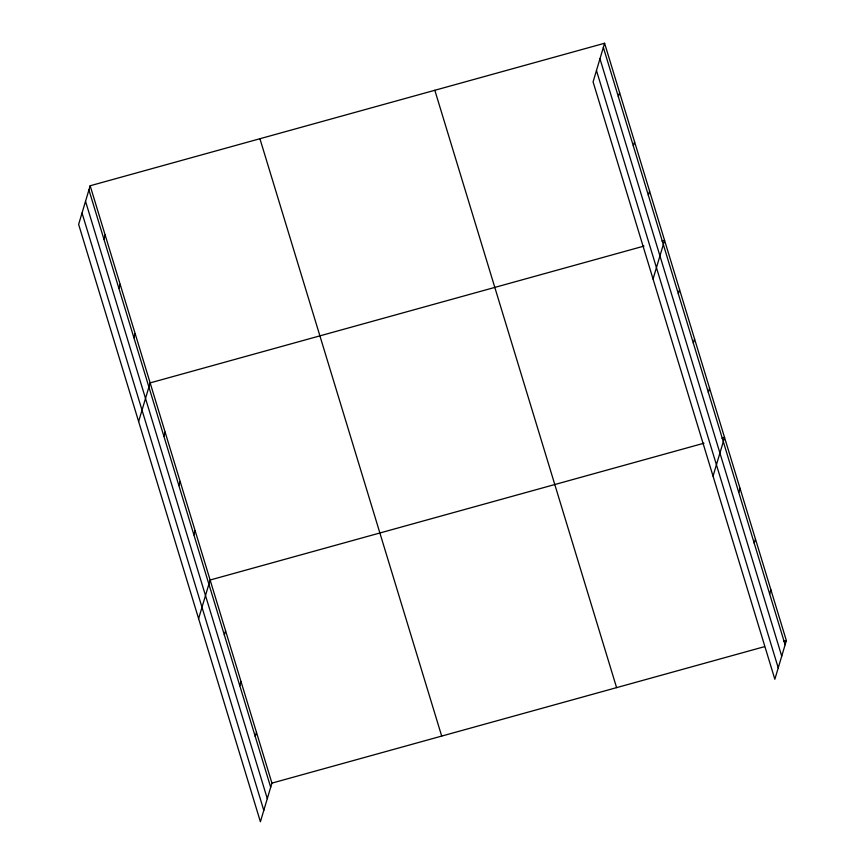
<?xml version="1.0" encoding="UTF-8"?>
<svg xmlns="http://www.w3.org/2000/svg" width="865" height="865" viewBox="0 0 865 865"><rect width="100%" height="100%" fill="white"/><g stroke="black" fill="none" stroke-linecap="round" stroke-linejoin="round"><path stroke-width="1.3" d="M90.165 185.759L78.639 224.392L260.408 821.75L271.924 783.117L90.165 185.759L604.592 43.25L786.361 640.608L774.845 679.241L593.076 81.883L604.592 43.25M103.919 239.194L105.152 235.042M118.916 288.478L120.149 284.325M133.913 337.75L135.145 333.609M138.627 421.525L150.142 382.892L643.993 246.082M163.907 436.317L165.139 432.176M178.893 485.6L180.136 481.448M193.89 534.884L195.133 530.732M198.604 618.648L210.13 580.015L703.98 443.204M224.338 634.942L225.581 630.79M239.789 685.718L241.021 681.566M255.24 736.493L256.473 732.341M618.345 96.685L619.589 92.533M633.342 145.958L634.586 141.817M648.339 195.241L649.583 191.1M653.053 279.006L664.569 240.383L662.006 241.086M678.333 293.808L679.566 289.656M693.33 343.091L694.563 338.939M708.327 392.375L709.56 388.223M713.041 476.139L724.556 437.506L721.983 438.22M738.764 492.434L740.008 488.282M754.215 543.209L755.459 539.057M769.666 593.985L770.91 589.833M271.924 783.117L764.498 646.663M783.787 641.322L786.361 640.608M603.348 47.402L785.117 644.76M599.964 58.777L781.722 656.135M596.461 70.498L778.23 667.856M434.825 90.274L616.594 687.632M259.922 138.735L441.691 736.093M88.922 189.911L270.691 787.269M85.527 201.286L267.296 798.644M82.034 213.017L263.803 810.375"/></g></svg>
